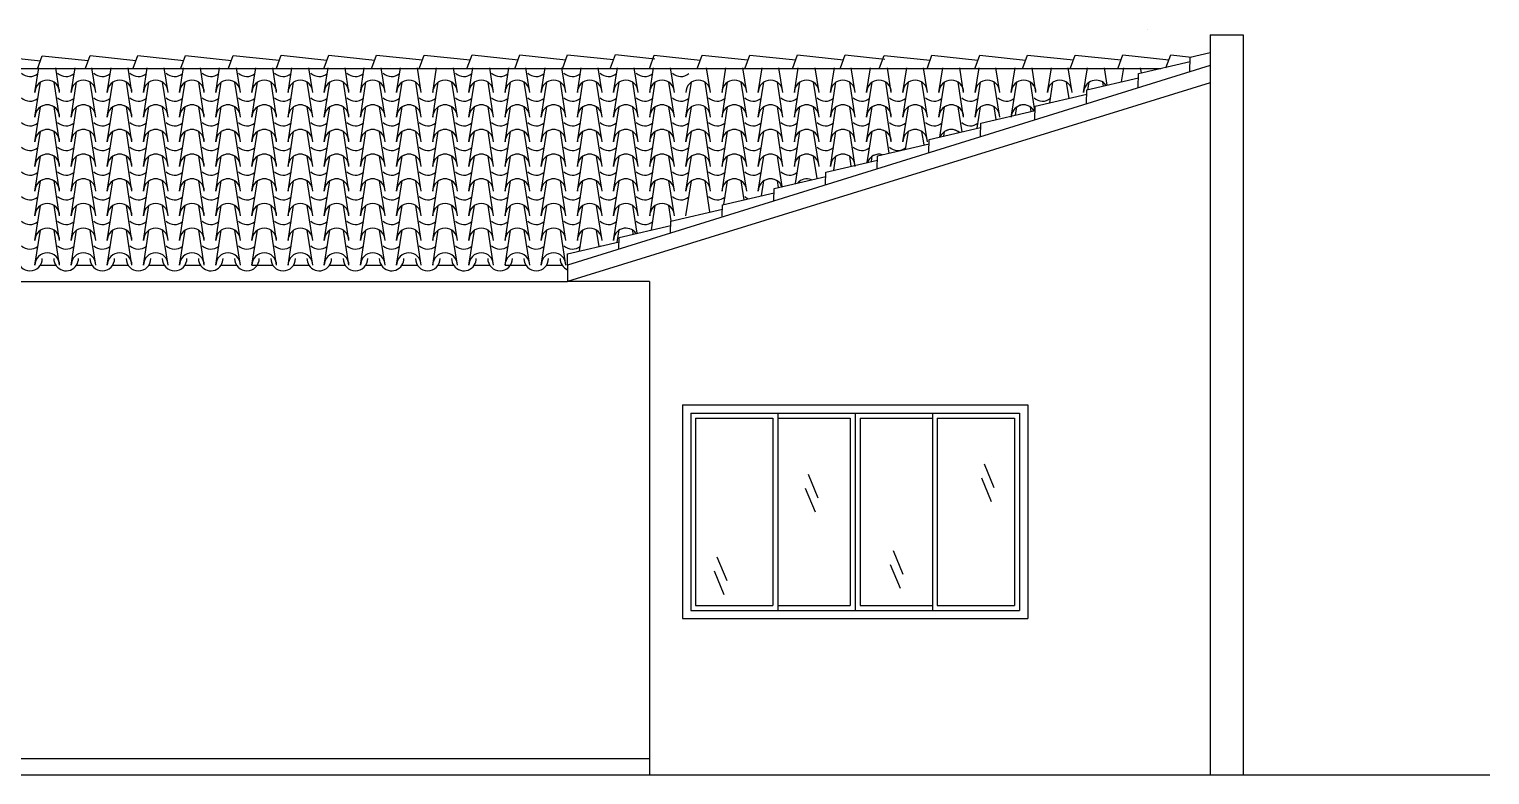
# Model space of a CAD drawing. Header units: millimetres. Extents: x 237 to 339, y 16 to 52.
# Drawn here: x 329.8 to 338.68, y 42.47 to 47.01 of the extents above; entities that cross this region are included whole.
import ezdxf

# ---------------------------------------------------------------- set-up
doc = ezdxf.new("R2010")
doc.units = ezdxf.units.MM
doc.header["$LTSCALE"] = 0.6
doc.header["$MEASUREMENT"] = 0
for name, color, linetype in [('0.3', 3, 'Continuous'), ('0.4', 4, 'Continuous'), ('02', 2, 'Continuous'), ('AR-ALV-BXA', 1, 'Continuous'), ('COBERTURA', 32, 'Continuous')]:
    doc.layers.add(name, color=color, linetype=linetype)

msp = doc.modelspace()

# ---------------------------------------------------------------- linework, layer by layer
at = {"layer": '0.3', "lineweight": -3}
for p, q in [((336.9775, 46.6788), (333.0678, 45.4703)), ((333.0678, 45.5703), (333.0678, 45.4703)), ((333.5678, 45.4703), (333.0678, 45.4703)), ((333.5678, 45.4703), (333.5678, 42.4706))]:
    msp.add_line(p, q, dxfattribs=at)
at = {"layer": '0.4', "lineweight": -3}
for p, q in [((336.9775, 46.9706), (336.9775, 42.4706)), ((336.9775, 46.9706), (337.1775, 46.9706)), ((337.1775, 46.9706), (337.1775, 42.4706)), ((315.7273, 42.4706), (338.6775, 42.4706))]:
    msp.add_line(p, q, dxfattribs=at)
at = {"layer": '02', "lineweight": -3}
for p, q in [((333.8178, 44.6706), (335.8178, 44.6706)), ((333.8178, 44.6706), (333.8178, 43.4706)), ((334.3478, 44.6706), (334.3478, 43.4706)), ((334.8178, 44.6706), (334.8178, 43.4706)), ((335.2878, 44.6706), (335.2878, 43.4706)), ((335.8178, 44.6706), (335.8178, 43.4706)), ((333.8178, 43.4706), (335.8178, 43.4706))]:
    msp.add_line(p, q, dxfattribs=at)
at = {"layer": 'AR-ALV-BXA', "lineweight": -3}
for p, q in [((329.1704, 46.767), (336.6778, 46.767)), ((329.8628, 45.5703), (329.9569, 45.5703)), ((330.0827, 45.5703), (330.1768, 45.5703)), ((330.3026, 45.5703), (330.3967, 45.5703)), ((330.5225, 45.5703), (330.6166, 45.5703)), ((330.7424, 45.5703), (330.8365, 45.5703)), ((330.9623, 45.5703), (331.0564, 45.5703)), ((331.1496, 45.5703), (331.2764, 45.5703)), ((331.4022, 45.5703), (331.4963, 45.5703)), ((331.6221, 45.5703), (331.7162, 45.5703)), ((331.842, 45.5703), (331.9361, 45.5703)), ((332.0619, 45.5703), (332.156, 45.5703)), ((332.2818, 45.5703), (332.3759, 45.5703)), ((332.5017, 45.5703), (332.5958, 45.5703)), ((332.689, 45.5703), (332.8157, 45.5703)), ((332.9415, 45.5703), (333.0356, 45.5703)), ((329.1704, 45.4703), (333.0678, 45.4703)), ((333.7678, 44.7206), (335.8678, 44.7206)), ((333.7678, 44.7206), (333.7678, 43.4206)), ((335.8678, 44.7206), (335.8678, 43.4206)), ((333.8478, 44.6406), (334.3178, 44.6406)), ((333.8478, 44.6406), (333.8478, 43.5006)), ((334.3178, 44.6406), (334.3178, 43.5006)), ((334.3478, 44.6406), (334.7878, 44.6406)), ((334.7878, 44.6406), (334.7878, 43.5006)), ((334.8478, 44.6406), (334.8478, 43.5006)), ((334.8478, 44.6406), (335.2878, 44.6406)), ((335.3178, 44.6406), (335.3178, 43.5006)), ((335.3178, 44.6406), (335.7878, 44.6406)), ((335.7878, 44.6406), (335.7878, 43.5006)), ((335.6029, 44.3624), (335.6623, 44.2184)), ((334.532, 44.2995), (334.5914, 44.1555)), ((335.586, 44.2777), (335.6453, 44.1337)), ((334.515, 44.2148), (334.5744, 44.0708)), ((333.9776, 43.7962), (334.037, 43.6522)), ((335.0485, 43.834), (335.1079, 43.69)), ((333.9606, 43.7115), (334.02, 43.5675)), ((335.0316, 43.7493), (335.091, 43.6053)), ((333.8478, 43.5006), (334.3178, 43.5006)), ((334.3478, 43.5006), (334.7878, 43.5006)), ((334.8478, 43.5006), (335.2878, 43.5006)), ((335.3178, 43.5006), (335.7878, 43.5006)), ((333.7678, 43.4206), (335.8678, 43.4206)), ((321.9826, 42.5706), (333.5678, 42.5706))]:
    msp.add_line(p, q, dxfattribs=at)
at = {"layer": 'COBERTURA', "lineweight": -3}
for p, q in [((336.5958, 47.0055), (336.5958, 47.0055)), ((329.5841, 46.8436), (329.8635, 46.8139)), ((329.8457, 46.7654), (329.8746, 46.8442)), ((329.8746, 46.8442), (330.1539, 46.8145)), ((330.1372, 46.7687), (330.165, 46.8447)), ((330.165, 46.8447), (330.4443, 46.815)), ((330.4274, 46.7687), (330.4554, 46.8453)), ((330.4554, 46.8453), (330.7348, 46.8156)), ((330.7172, 46.7676), (330.7459, 46.8458)), ((330.7459, 46.8458), (331.0252, 46.8161)), ((331.0074, 46.7676), (331.0363, 46.8464)), ((331.0363, 46.8464), (331.3156, 46.8167)), ((331.2981, 46.7687), (331.3267, 46.8469)), ((331.3267, 46.8469), (331.6061, 46.8172)), ((331.5893, 46.7714), (331.6172, 46.8475)), ((331.6172, 46.8475), (331.8965, 46.8178)), ((331.8795, 46.7714), (331.9076, 46.848)), ((331.9076, 46.848), (332.1869, 46.8183)), ((332.1694, 46.7703), (332.198, 46.8486)), ((332.198, 46.8486), (332.4774, 46.8189)), ((332.4596, 46.7703), (332.4885, 46.8491)), ((332.4885, 46.8491), (332.7678, 46.8194)), ((332.7502, 46.7714), (332.7789, 46.8497)), ((332.7789, 46.8497), (333.0582, 46.82)), ((333.0405, 46.7714), (333.0693, 46.8502)), ((333.0693, 46.8502), (333.3487, 46.8205)), ((333.3307, 46.7714), (333.3598, 46.8508)), ((333.3598, 46.8508), (333.6, 46.8252)), ((333.5685, 46.7714), (333.5964, 46.8475)), ((333.5964, 46.8475), (333.8757, 46.8178)), ((333.8587, 46.7714), (333.8868, 46.848)), ((333.8868, 46.848), (334.1661, 46.8183)), ((334.1486, 46.7703), (334.1772, 46.8486)), ((334.1772, 46.8486), (334.4566, 46.8189)), ((334.4388, 46.7703), (334.4677, 46.8491)), ((334.4677, 46.8491), (334.747, 46.8194)), ((334.729, 46.7703), (334.7581, 46.8497)), ((334.7581, 46.8497), (334.9983, 46.8241)), ((334.9669, 46.7703), (334.9947, 46.8464)), ((334.9947, 46.8464), (335.274, 46.8167)), ((335.2571, 46.7703), (335.2851, 46.8469)), ((335.2851, 46.8469), (335.5645, 46.8172)), ((335.5473, 46.7703), (335.5756, 46.8475)), ((335.5756, 46.8475), (335.8549, 46.8178)), ((335.8375, 46.7703), (335.866, 46.848)), ((335.866, 46.848), (336.1453, 46.8183)), ((336.1278, 46.7703), (336.1564, 46.8486)), ((336.1564, 46.8486), (336.4358, 46.8189)), ((336.418, 46.7703), (336.4469, 46.8491)), ((336.4469, 46.8491), (336.7262, 46.8194)), ((336.7082, 46.7703), (336.7373, 46.8497)), ((336.7373, 46.8497), (336.8632, 46.8363)), ((336.854, 46.748), (336.8554, 46.8345)), ((336.8554, 46.8345), (336.9775, 46.8629)), ((329.8302, 46.6203), (329.8538, 46.7703)), ((329.9802, 46.6203), (329.9566, 46.7703)), ((330.0501, 46.6203), (330.0737, 46.7703)), ((330.2001, 46.6203), (330.1765, 46.7703)), ((330.27, 46.6203), (330.2936, 46.7703)), ((330.42, 46.6203), (330.3964, 46.7703)), ((330.4899, 46.6203), (330.5135, 46.7703)), ((330.6399, 46.6203), (330.6163, 46.7703)), ((330.7098, 46.6203), (330.7334, 46.7703)), ((330.8598, 46.6203), (330.8362, 46.7703)), ((330.9297, 46.6203), (330.9533, 46.7703)), ((331.0797, 46.6203), (331.0561, 46.7703)), ((331.1496, 46.6203), (331.1732, 46.7703)), ((331.1496, 46.6203), (331.1732, 46.7703)), ((331.2996, 46.6203), (331.276, 46.7703)), ((331.3695, 46.6203), (331.3932, 46.7703)), ((331.5195, 46.6203), (331.4959, 46.7703)), ((331.5895, 46.6203), (331.6131, 46.7703)), ((331.7395, 46.6203), (331.7158, 46.7703)), ((331.8094, 46.6203), (331.833, 46.7703)), ((331.9594, 46.6203), (331.9358, 46.7703)), ((331.9948, 46.783), (331.9948, 46.783)), ((332.0293, 46.6203), (332.0529, 46.7703)), ((332.1793, 46.6203), (332.1557, 46.7703)), ((332.2492, 46.6203), (332.2728, 46.7703)), ((332.3992, 46.6203), (332.3756, 46.7703)), ((332.4263, 46.7813), (332.4263, 46.7813)), ((332.4691, 46.6203), (332.4927, 46.7703)), ((332.6191, 46.6203), (332.5955, 46.7703)), ((332.689, 46.6203), (332.7126, 46.7703)), ((332.689, 46.6203), (332.7126, 46.7703)), ((332.7167, 46.7808), (332.7167, 46.7808)), ((332.8122, 46.7852), (332.8122, 46.7852)), ((332.839, 46.6203), (332.8154, 46.7703)), ((332.9089, 46.6203), (332.9325, 46.7703)), ((333.0589, 46.6203), (333.0353, 46.7703)), ((336.9775, 46.785), (333.0678, 45.5703)), ((333.1288, 46.6203), (333.1524, 46.7703)), ((333.2437, 46.7835), (333.2437, 46.7835)), ((333.2788, 46.6203), (333.2552, 46.7703)), ((333.3487, 46.6203), (333.3724, 46.7703)), ((333.4987, 46.6203), (333.4751, 46.7703)), ((333.5342, 46.783), (333.5342, 46.783)), ((333.5687, 46.6203), (333.5923, 46.7703)), ((333.7187, 46.6203), (333.6951, 46.7703)), ((333.9386, 46.6203), (333.915, 46.7703)), ((334.0085, 46.6203), (334.0321, 46.7703)), ((334.1585, 46.6203), (334.1349, 46.7703)), ((334.2284, 46.6203), (334.252, 46.7703)), ((334.3784, 46.6203), (334.3548, 46.7703)), ((334.4483, 46.6203), (334.4719, 46.7703)), ((334.4483, 46.6203), (334.4719, 46.7703)), ((334.5983, 46.6203), (334.5747, 46.7703)), ((334.6682, 46.6203), (334.6918, 46.7703)), ((334.8182, 46.6203), (334.7946, 46.7703)), ((334.8881, 46.6203), (334.9117, 46.7703)), ((335.0381, 46.6203), (335.0145, 46.7703)), ((335.108, 46.6203), (335.1316, 46.7703)), ((335.258, 46.6203), (335.2344, 46.7703)), ((335.3279, 46.6203), (335.3516, 46.7703)), ((335.4779, 46.6203), (335.4543, 46.7703)), ((335.5479, 46.6203), (335.5715, 46.7703)), ((335.5479, 46.6203), (335.5715, 46.7703)), ((335.6979, 46.6203), (335.6743, 46.7703)), ((335.7678, 46.6203), (335.7914, 46.7703)), ((335.9178, 46.6203), (335.8942, 46.7703)), ((335.9877, 46.6203), (336.0113, 46.7703)), ((336.1377, 46.6203), (336.1141, 46.7703)), ((336.2076, 46.6203), (336.2312, 46.7703)), ((336.3506, 46.6648), (336.334, 46.7703)), ((336.4377, 46.6851), (336.4511, 46.7703)), ((336.5399, 46.6504), (336.5413, 46.7353)), ((336.5413, 46.7353), (336.855, 46.8083)), ((336.5588, 46.7394), (336.5539, 46.7703)), ((329.8302, 46.4703), (329.8636, 46.6828)), ((329.9802, 46.4703), (329.9467, 46.6828)), ((330.0501, 46.4703), (330.0835, 46.6828)), ((330.2001, 46.4703), (330.1666, 46.6828)), ((330.27, 46.4703), (330.3034, 46.6828)), ((330.42, 46.4703), (330.3866, 46.6828)), ((330.4899, 46.4703), (330.5233, 46.6828)), ((330.6399, 46.4703), (330.6065, 46.6828)), ((330.7098, 46.4703), (330.7432, 46.6828)), ((330.8598, 46.4703), (330.8264, 46.6828)), ((330.9297, 46.4703), (330.9632, 46.6828)), ((331.0797, 46.4703), (331.0463, 46.6828)), ((331.1496, 46.4703), (331.1831, 46.6828)), ((331.1496, 46.4703), (331.1831, 46.6828)), ((331.2996, 46.4703), (331.2662, 46.6828)), ((331.3695, 46.4703), (331.403, 46.6828)), ((331.5195, 46.4703), (331.4861, 46.6828)), ((331.5895, 46.4703), (331.6229, 46.6828)), ((331.7395, 46.4703), (331.706, 46.6828)), ((331.8094, 46.4703), (331.8428, 46.6828)), ((331.9594, 46.4703), (331.9259, 46.6828)), ((332.0293, 46.4703), (332.0627, 46.6828)), ((332.1793, 46.4703), (332.1458, 46.6828)), ((332.2492, 46.4703), (332.2826, 46.6828)), ((332.3992, 46.4703), (332.3658, 46.6828)), ((332.4691, 46.4703), (332.5025, 46.6828)), ((332.6191, 46.4703), (332.5857, 46.6828)), ((332.689, 46.4703), (332.7224, 46.6828)), ((332.689, 46.4703), (332.7224, 46.6828)), ((332.839, 46.4703), (332.8056, 46.6828)), ((332.9089, 46.4703), (332.9424, 46.6828)), ((333.0589, 46.4703), (333.0255, 46.6828)), ((333.1288, 46.4703), (333.1623, 46.6828)), ((333.2788, 46.4703), (333.2454, 46.6828)), ((333.3487, 46.4703), (333.3822, 46.6828)), ((333.4987, 46.4703), (333.4653, 46.6828)), ((333.5687, 46.4703), (333.6021, 46.6828)), ((333.7187, 46.4703), (333.6852, 46.6828)), ((333.7886, 46.4703), (333.822, 46.6828)), ((333.9386, 46.4703), (333.9051, 46.6828)), ((334.0085, 46.4703), (334.0419, 46.6828)), ((334.1585, 46.4703), (334.125, 46.6828)), ((334.2284, 46.4703), (334.2618, 46.6828)), ((334.3784, 46.4703), (334.345, 46.6828)), ((334.4483, 46.4703), (334.4817, 46.6828)), ((334.4483, 46.4703), (334.4817, 46.6828)), ((334.5983, 46.4703), (334.5649, 46.6828)), ((334.6682, 46.4703), (334.7016, 46.6828)), ((334.8182, 46.4703), (334.7848, 46.6828)), ((334.8881, 46.4703), (334.9216, 46.6828)), ((335.0381, 46.4703), (335.0047, 46.6828)), ((335.108, 46.4703), (335.1415, 46.6828)), ((335.258, 46.4703), (335.2246, 46.6828)), ((335.3279, 46.4703), (335.3614, 46.6828)), ((335.4779, 46.4703), (335.4445, 46.6828)), ((335.5479, 46.4703), (335.5813, 46.6828)), ((335.5479, 46.4703), (335.5813, 46.6828)), ((335.6979, 46.4703), (335.6644, 46.6828)), ((335.7678, 46.4703), (335.8012, 46.6828)), ((335.9115, 46.5104), (335.8843, 46.6828)), ((336.0014, 46.5575), (336.0211, 46.6828)), ((336.1196, 46.585), (336.1042, 46.6828)), ((336.2258, 46.5515), (336.2272, 46.6361)), ((336.2272, 46.6361), (336.5409, 46.7091)), ((336.2339, 46.6377), (336.241, 46.6828)), ((336.3278, 46.6595), (336.3242, 46.6828)), ((335.9131, 46.5369), (336.2268, 46.6099)), ((329.8302, 46.3203), (329.8636, 46.5328)), ((329.9802, 46.3203), (329.9467, 46.5328)), ((330.0501, 46.3203), (330.0835, 46.5328)), ((330.2001, 46.3203), (330.1666, 46.5328)), ((330.27, 46.3203), (330.3034, 46.5328)), ((330.42, 46.3203), (330.3866, 46.5328)), ((330.4899, 46.3203), (330.5233, 46.5328)), ((330.6399, 46.3203), (330.6065, 46.5328)), ((330.7098, 46.3203), (330.7432, 46.5328)), ((330.8598, 46.3203), (330.8264, 46.5328)), ((330.9297, 46.3203), (330.9632, 46.5328)), ((331.0797, 46.3203), (331.0463, 46.5328)), ((331.1496, 46.3203), (331.1831, 46.5328)), ((331.1496, 46.3203), (331.1831, 46.5328)), ((331.2996, 46.3203), (331.2662, 46.5328)), ((331.3695, 46.3203), (331.403, 46.5328)), ((331.5195, 46.3203), (331.4861, 46.5328)), ((331.5895, 46.3203), (331.6229, 46.5328)), ((331.7395, 46.3203), (331.706, 46.5328)), ((331.8094, 46.3203), (331.8428, 46.5328)), ((331.9594, 46.3203), (331.9259, 46.5328)), ((332.0293, 46.3203), (332.0627, 46.5328)), ((332.1793, 46.3203), (332.1458, 46.5328)), ((332.2492, 46.3203), (332.2826, 46.5328)), ((332.3992, 46.3203), (332.3658, 46.5328)), ((332.4691, 46.3203), (332.5025, 46.5328)), ((332.6191, 46.3203), (332.5857, 46.5328)), ((332.689, 46.3203), (332.7224, 46.5328)), ((332.689, 46.3203), (332.7224, 46.5328)), ((332.839, 46.3203), (332.8056, 46.5328)), ((332.9089, 46.3203), (332.9424, 46.5328)), ((333.0589, 46.3203), (333.0255, 46.5328)), ((333.1288, 46.3203), (333.1623, 46.5328)), ((333.2788, 46.3203), (333.2454, 46.5328)), ((333.3487, 46.3203), (333.3822, 46.5328)), ((333.4987, 46.3203), (333.4653, 46.5328)), ((333.5687, 46.3203), (333.6021, 46.5328)), ((333.7187, 46.3203), (333.6852, 46.5328)), ((333.7886, 46.3203), (333.822, 46.5328)), ((333.9386, 46.3203), (333.9051, 46.5328)), ((334.0085, 46.3203), (334.0419, 46.5328)), ((334.1585, 46.3203), (334.125, 46.5328)), ((334.2284, 46.3203), (334.2618, 46.5328)), ((334.3784, 46.3203), (334.345, 46.5328)), ((334.4483, 46.3203), (334.4817, 46.5328)), ((334.4483, 46.3203), (334.4817, 46.5328)), ((334.5983, 46.3203), (334.5649, 46.5328)), ((334.6682, 46.3203), (334.7016, 46.5328)), ((334.8182, 46.3203), (334.7848, 46.5328)), ((334.8881, 46.3203), (334.9216, 46.5328)), ((335.0381, 46.3203), (335.0047, 46.5328)), ((335.108, 46.3203), (335.1415, 46.5328)), ((335.258, 46.3203), (335.2246, 46.5328)), ((335.3326, 46.3496), (335.3614, 46.5328)), ((335.4684, 46.3812), (335.4445, 46.5328)), ((335.5608, 46.4027), (335.5813, 46.5328)), ((335.5608, 46.4027), (335.5813, 46.5328)), ((335.5818, 46.4337), (335.9127, 46.5107)), ((335.6765, 46.4558), (335.6644, 46.5328)), ((335.7934, 46.4829), (335.8012, 46.5328)), ((335.8887, 46.5051), (335.8843, 46.5328)), ((335.9117, 46.4552), (335.9131, 46.5369)), ((335.9119, 46.4671), (335.9119, 46.4671)), ((329.8302, 46.1703), (329.8636, 46.3828)), ((329.9802, 46.1703), (329.9467, 46.3828)), ((330.0501, 46.1703), (330.0835, 46.3828)), ((330.2001, 46.1703), (330.1666, 46.3828)), ((330.27, 46.1703), (330.3034, 46.3828)), ((330.42, 46.1703), (330.3866, 46.3828)), ((330.4899, 46.1703), (330.5233, 46.3828)), ((330.6399, 46.1703), (330.6065, 46.3828)), ((330.7098, 46.1703), (330.7432, 46.3828)), ((330.8598, 46.1703), (330.8264, 46.3828)), ((330.9297, 46.1703), (330.9632, 46.3828)), ((331.0797, 46.1703), (331.0463, 46.3828)), ((331.1496, 46.1703), (331.1831, 46.3828)), ((331.1496, 46.1703), (331.1831, 46.3828)), ((331.2996, 46.1703), (331.2662, 46.3828)), ((331.3695, 46.1703), (331.403, 46.3828)), ((331.5195, 46.1703), (331.4861, 46.3828)), ((331.5895, 46.1703), (331.6229, 46.3828)), ((331.7395, 46.1703), (331.706, 46.3828)), ((331.8094, 46.1703), (331.8428, 46.3828)), ((331.9594, 46.1703), (331.9259, 46.3828)), ((332.0293, 46.1703), (332.0627, 46.3828)), ((332.1793, 46.1703), (332.1458, 46.3828)), ((332.2492, 46.1703), (332.2826, 46.3828)), ((332.3992, 46.1703), (332.3658, 46.3828)), ((332.4691, 46.1703), (332.5025, 46.3828)), ((332.6191, 46.1703), (332.5857, 46.3828)), ((332.689, 46.1703), (332.7224, 46.3828)), ((332.689, 46.1703), (332.7224, 46.3828)), ((332.839, 46.1703), (332.8056, 46.3828)), ((332.9089, 46.1703), (332.9424, 46.3828)), ((333.0589, 46.1703), (333.0255, 46.3828)), ((333.1288, 46.1703), (333.1623, 46.3828)), ((333.2788, 46.1703), (333.2454, 46.3828)), ((333.3487, 46.1703), (333.3822, 46.3828)), ((333.4987, 46.1703), (333.4653, 46.3828)), ((333.5687, 46.1703), (333.6021, 46.3828)), ((333.7187, 46.1703), (333.6852, 46.3828)), ((333.7886, 46.1703), (333.822, 46.3828)), ((333.9386, 46.1703), (333.9051, 46.3828)), ((334.0085, 46.1703), (334.0419, 46.3828)), ((334.1585, 46.1703), (334.125, 46.3828)), ((334.2284, 46.1703), (334.2618, 46.3828)), ((334.3784, 46.1703), (334.345, 46.3828)), ((334.4483, 46.1703), (334.4817, 46.3828)), ((334.4483, 46.1703), (334.4817, 46.3828)), ((334.5983, 46.1703), (334.5649, 46.3828)), ((334.6682, 46.1703), (334.7016, 46.3828)), ((334.8182, 46.1703), (334.7848, 46.3828)), ((334.892, 46.1949), (334.9216, 46.3828)), ((335.0253, 46.252), (335.0047, 46.3828)), ((335.1245, 46.2751), (335.1415, 46.3828)), ((335.2374, 46.3014), (335.2246, 46.3828)), ((335.2677, 46.3345), (335.5813, 46.4075)), ((335.3571, 46.3553), (335.3614, 46.3828)), ((335.4456, 46.3759), (335.4445, 46.3828)), ((335.5804, 46.3523), (335.5818, 46.4337)), ((334.9536, 46.2353), (335.2672, 46.3083)), ((335.2664, 46.2565), (335.2677, 46.3345)), ((329.8302, 46.0203), (329.8636, 46.2328)), ((329.9802, 46.0203), (329.9467, 46.2328)), ((330.0501, 46.0203), (330.0835, 46.2328)), ((330.2001, 46.0203), (330.1666, 46.2328)), ((330.27, 46.0203), (330.3034, 46.2328)), ((330.42, 46.0203), (330.3866, 46.2328)), ((330.4899, 46.0203), (330.5233, 46.2328)), ((330.6399, 46.0203), (330.6065, 46.2328)), ((330.7098, 46.0203), (330.7432, 46.2328)), ((330.8598, 46.0203), (330.8264, 46.2328)), ((330.9297, 46.0203), (330.9632, 46.2328)), ((331.0797, 46.0203), (331.0463, 46.2328)), ((331.1496, 46.0203), (331.1831, 46.2328)), ((331.1496, 46.0203), (331.1831, 46.2328)), ((331.2996, 46.0203), (331.2662, 46.2328)), ((331.3695, 46.0203), (331.403, 46.2328)), ((331.5195, 46.0203), (331.4861, 46.2328)), ((331.5895, 46.0203), (331.6229, 46.2328)), ((331.7395, 46.0203), (331.706, 46.2328)), ((331.8094, 46.0203), (331.8428, 46.2328)), ((331.9594, 46.0203), (331.9259, 46.2328)), ((332.0293, 46.0203), (332.0627, 46.2328)), ((332.1793, 46.0203), (332.1458, 46.2328)), ((332.2492, 46.0203), (332.2826, 46.2328)), ((332.3992, 46.0203), (332.3658, 46.2328)), ((332.4691, 46.0203), (332.5025, 46.2328)), ((332.6191, 46.0203), (332.5857, 46.2328)), ((332.689, 46.0203), (332.7224, 46.2328)), ((332.689, 46.0203), (332.7224, 46.2328)), ((332.839, 46.0203), (332.8056, 46.2328)), ((332.9089, 46.0203), (332.9424, 46.2328)), ((333.0589, 46.0203), (333.0255, 46.2328)), ((333.1288, 46.0203), (333.1623, 46.2328)), ((333.2788, 46.0203), (333.2454, 46.2328)), ((333.3487, 46.0203), (333.3822, 46.2328)), ((333.4987, 46.0203), (333.4653, 46.2328)), ((333.5687, 46.0203), (333.6021, 46.2328)), ((333.7187, 46.0203), (333.6852, 46.2328)), ((333.7886, 46.0203), (333.822, 46.2328)), ((333.9386, 46.0203), (333.9051, 46.2328)), ((334.0085, 46.0203), (334.0419, 46.2328)), ((334.1585, 46.0203), (334.125, 46.2328)), ((334.2284, 46.0203), (334.2618, 46.2328)), ((334.374, 46.0483), (334.345, 46.2328)), ((334.4557, 46.0673), (334.4817, 46.2328)), ((334.4557, 46.0673), (334.4817, 46.2328)), ((334.5861, 46.0976), (334.5649, 46.2328)), ((334.6395, 46.1361), (334.9531, 46.2091)), ((334.6882, 46.1475), (334.7016, 46.2328)), ((334.7943, 46.1722), (334.7848, 46.2328)), ((334.9165, 46.2006), (334.9216, 46.2328)), ((334.9523, 46.1587), (334.9536, 46.2353)), ((335.2665, 46.2647), (335.2665, 46.2647)), ((334.3254, 46.037), (334.639, 46.1099)), ((334.6382, 46.0596), (334.6395, 46.1361)), ((329.8302, 45.8703), (329.8636, 46.0828)), ((329.9802, 45.8703), (329.9467, 46.0828)), ((330.0501, 45.8703), (330.0835, 46.0828)), ((330.2001, 45.8703), (330.1666, 46.0828)), ((330.27, 45.8703), (330.3034, 46.0828)), ((330.42, 45.8703), (330.3866, 46.0828)), ((330.4899, 45.8703), (330.5233, 46.0828)), ((330.6399, 45.8703), (330.6065, 46.0828)), ((330.7098, 45.8703), (330.7432, 46.0828)), ((330.8598, 45.8703), (330.8264, 46.0828)), ((330.9297, 45.8703), (330.9632, 46.0828)), ((331.0797, 45.8703), (331.0463, 46.0828)), ((331.1496, 45.8703), (331.1831, 46.0828)), ((331.1496, 45.8703), (331.1831, 46.0828)), ((331.2996, 45.8703), (331.2662, 46.0828)), ((331.3695, 45.8703), (331.403, 46.0828)), ((331.5195, 45.8703), (331.4861, 46.0828)), ((331.5895, 45.8703), (331.6229, 46.0828)), ((331.7395, 45.8703), (331.706, 46.0828)), ((331.8094, 45.8703), (331.8428, 46.0828)), ((331.9594, 45.8703), (331.9259, 46.0828)), ((332.0293, 45.8703), (332.0627, 46.0828)), ((332.1793, 45.8703), (332.1458, 46.0828)), ((332.2492, 45.8703), (332.2826, 46.0828)), ((332.3992, 45.8703), (332.3658, 46.0828)), ((332.4691, 45.8703), (332.5025, 46.0828)), ((332.6191, 45.8703), (332.5857, 46.0828)), ((332.689, 45.8703), (332.7224, 46.0828)), ((332.689, 45.8703), (332.7224, 46.0828)), ((332.839, 45.8703), (332.8056, 46.0828)), ((332.9089, 45.8703), (332.9424, 46.0828)), ((333.0589, 45.8703), (333.0255, 46.0828)), ((333.1288, 45.8703), (333.1623, 46.0828)), ((333.2788, 45.8703), (333.2454, 46.0828)), ((333.3487, 45.8703), (333.3822, 46.0828)), ((333.4987, 45.8703), (333.4653, 46.0828)), ((333.5687, 45.8703), (333.6021, 46.0828)), ((333.7187, 45.8703), (333.6852, 46.0828)), ((333.7886, 45.8703), (333.822, 46.0828)), ((333.9349, 45.8939), (333.9051, 46.0828)), ((334.0113, 45.9378), (334.3249, 46.0107)), ((334.0194, 45.9397), (334.0419, 46.0828)), ((334.143, 45.9684), (334.125, 46.0828)), ((334.2477, 45.9928), (334.2618, 46.0828)), ((334.3241, 45.9606), (334.3254, 46.037)), ((334.3512, 46.043), (334.345, 46.0828)), ((334.4802, 46.073), (334.4817, 46.0828)), ((334.6383, 46.0663), (334.6383, 46.0663)), ((329.8302, 45.7203), (329.8636, 45.9328)), ((329.9802, 45.7203), (329.9467, 45.9328)), ((330.0501, 45.7203), (330.0835, 45.9328)), ((330.2001, 45.7203), (330.1666, 45.9328)), ((330.27, 45.7203), (330.3034, 45.9328)), ((330.42, 45.7203), (330.3866, 45.9328)), ((330.4899, 45.7203), (330.5233, 45.9328)), ((330.6399, 45.7203), (330.6065, 45.9328)), ((330.7098, 45.7203), (330.7432, 45.9328)), ((330.8598, 45.7203), (330.8264, 45.9328)), ((330.9297, 45.7203), (330.9632, 45.9328)), ((331.0797, 45.7203), (331.0463, 45.9328)), ((331.1496, 45.7203), (331.1831, 45.9328)), ((331.1496, 45.7203), (331.1831, 45.9328)), ((331.2996, 45.7203), (331.2662, 45.9328)), ((331.3695, 45.7203), (331.403, 45.9328)), ((331.5195, 45.7203), (331.4861, 45.9328)), ((331.5895, 45.7203), (331.6229, 45.9328)), ((331.7395, 45.7203), (331.706, 45.9328)), ((331.8094, 45.7203), (331.8428, 45.9328)), ((331.9594, 45.7203), (331.9259, 45.9328)), ((332.0293, 45.7203), (332.0627, 45.9328)), ((332.1793, 45.7203), (332.1458, 45.9328)), ((332.2492, 45.7203), (332.2826, 45.9328)), ((332.3992, 45.7203), (332.3658, 45.9328)), ((332.4691, 45.7203), (332.5025, 45.9328)), ((332.6191, 45.7203), (332.5857, 45.9328)), ((332.689, 45.7203), (332.7224, 45.9328)), ((332.689, 45.7203), (332.7224, 45.9328)), ((332.839, 45.7203), (332.8056, 45.9328)), ((332.9089, 45.7203), (332.9424, 45.9328)), ((333.0589, 45.7203), (333.0255, 45.9328)), ((333.1288, 45.7203), (333.1623, 45.9328)), ((333.2788, 45.7203), (333.2454, 45.9328)), ((333.3487, 45.7203), (333.3822, 45.9328)), ((333.4918, 45.7647), (333.4653, 45.9328)), ((333.5788, 45.7849), (333.6021, 45.9328)), ((333.6999, 45.8392), (333.6852, 45.9328)), ((334.0101, 45.8679), (334.0113, 45.9378)), ((333.696, 45.7687), (333.6972, 45.8386)), ((333.6972, 45.8386), (334.0108, 45.9115)), ((334.0101, 45.8679), (334.0101, 45.8679)), ((329.8302, 45.5703), (329.8636, 45.7828)), ((329.9802, 45.5703), (329.9467, 45.7828)), ((330.0501, 45.5703), (330.0835, 45.7828)), ((330.2001, 45.5703), (330.1666, 45.7828)), ((330.27, 45.5703), (330.3034, 45.7828)), ((330.42, 45.5703), (330.3866, 45.7828)), ((330.4899, 45.5703), (330.5233, 45.7828)), ((330.6399, 45.5703), (330.6065, 45.7828)), ((330.7098, 45.5703), (330.7432, 45.7828)), ((330.8598, 45.5703), (330.8264, 45.7828)), ((330.9297, 45.5703), (330.9632, 45.7828)), ((331.0797, 45.5703), (331.0463, 45.7828)), ((331.1496, 45.5703), (331.1831, 45.7828)), ((331.1496, 45.5703), (331.1831, 45.7828)), ((331.2996, 45.5703), (331.2662, 45.7828)), ((331.3695, 45.5703), (331.403, 45.7828)), ((331.5195, 45.5703), (331.4861, 45.7828)), ((331.5895, 45.5703), (331.6229, 45.7828)), ((331.7395, 45.5703), (331.706, 45.7828)), ((331.8094, 45.5703), (331.8428, 45.7828)), ((331.9594, 45.5703), (331.9259, 45.7828)), ((332.0293, 45.5703), (332.0627, 45.7828)), ((332.1793, 45.5703), (332.1458, 45.7828)), ((332.2492, 45.5703), (332.2826, 45.7828)), ((332.3992, 45.5703), (332.3658, 45.7828)), ((332.4691, 45.5703), (332.5025, 45.7828)), ((332.6191, 45.5703), (332.5857, 45.7828)), ((332.689, 45.5703), (332.7224, 45.7828)), ((332.689, 45.5703), (332.7224, 45.7828)), ((332.839, 45.5703), (332.8056, 45.7828)), ((332.9089, 45.5703), (332.9424, 45.7828)), ((333.0589, 45.5703), (333.0255, 45.7828)), ((333.1425, 45.6573), (333.1623, 45.7828)), ((333.2608, 45.6848), (333.2454, 45.7828)), ((333.3708, 45.7104), (333.3822, 45.7828)), ((333.3831, 45.7394), (333.6967, 45.8124)), ((333.469, 45.7594), (333.4653, 45.7828)), ((333.069, 45.6402), (333.3826, 45.7132)), ((333.3819, 45.6695), (333.3831, 45.7394)), ((333.3819, 45.6695), (333.3819, 45.6695)), ((333.0678, 45.5703), (333.069, 45.6402))]:
    msp.add_line(p, q, dxfattribs=at)
for centre, start, end in [((329.7999, 46.7928), 226.53687, 310.20813), ((330.0198, 46.7928), 226.53687, 310.20813), ((330.2397, 46.7928), 226.53687, 310.20813), ((330.4596, 46.7928), 226.53687, 310.20813), ((330.6795, 46.7928), 226.53687, 310.20813), ((330.8994, 46.7928), 226.53687, 310.20813), ((331.1193, 46.7928), 226.53687, 310.20813), ((331.3393, 46.7928), 226.53687, 310.20813), ((331.5592, 46.7928), 226.53687, 310.20813), ((331.7791, 46.7928), 226.53687, 310.20813), ((331.999, 46.7928), 226.53687, 310.20813), ((332.4388, 46.7928), 226.53687, 310.20813), ((332.6587, 46.7928), 226.53687, 310.20813), ((332.8786, 46.7928), 226.53687, 310.20813), ((333.0985, 46.7928), 226.53687, 310.20813), ((333.3185, 46.7928), 226.53687, 310.20813), ((333.5384, 46.7928), 226.53687, 310.20813), ((333.7583, 46.7928), 226.53687, 310.20813), ((329.9052, 46.6203), 0, 180), ((330.1251, 46.6203), 0, 180), ((330.345, 46.6203), 0, 180), ((330.5649, 46.6203), 0, 180), ((330.7848, 46.6203), 0, 180), ((331.0047, 46.6203), 0, 180), ((331.2246, 46.6203), 0, 180), ((331.4445, 46.6203), 0, 180), ((331.6645, 46.6203), 0, 180), ((331.8844, 46.6203), 0, 180), ((332.1043, 46.6203), 0, 180), ((332.3242, 46.6203), 0, 180), ((332.5441, 46.6203), 0, 180), ((332.764, 46.6203), 0, 180), ((332.9839, 46.6203), 0, 180), ((333.2038, 46.6203), 0, 180), ((333.4237, 46.6203), 0, 180), ((333.6437, 46.6203), 0, 180), ((333.8636, 46.6203), 0, 180), ((334.0835, 46.6203), 0, 180), ((334.3034, 46.6203), 0, 180), ((334.5233, 46.6203), 0, 180), ((334.7432, 46.6203), 0, 180), ((334.9631, 46.6203), 0, 180), ((335.183, 46.6203), 0, 180), ((335.4029, 46.6203), 0, 180), ((335.6229, 46.6203), 0, 180), ((335.8428, 46.6203), 0, 180), ((336.0627, 46.6203), 0, 180), ((336.2826, 46.6203), 34.93927, 180), ((329.7999, 46.6428), 226.53687, 310.20813), ((329.9052, 46.4703), 0, 180), ((329.9052, 46.4703), 56.34304, 123.65696), ((330.0198, 46.6428), 226.53687, 310.20813), ((330.1251, 46.4703), 0, 180), ((330.1251, 46.4703), 56.34304, 123.65696), ((330.2397, 46.6428), 226.53687, 310.20813), ((330.345, 46.4703), 0, 180), ((330.345, 46.4703), 56.34304, 123.65696), ((330.4596, 46.6428), 226.53687, 310.20813), ((330.5649, 46.4703), 0, 180), ((330.5649, 46.4703), 56.34304, 123.65696), ((330.6795, 46.6428), 226.53687, 310.20813), ((330.7848, 46.4703), 0, 180), ((330.7848, 46.4703), 56.34304, 123.65696), ((330.8994, 46.6428), 226.53687, 310.20813), ((331.0047, 46.4703), 0, 180), ((331.0047, 46.4703), 56.34304, 123.65696), ((331.1193, 46.6428), 226.53687, 310.20813), ((331.2246, 46.4703), 0, 180), ((331.2246, 46.4703), 56.34304, 123.65696), ((331.3393, 46.6428), 226.53687, 310.20813), ((331.4445, 46.4703), 0, 180), ((331.4445, 46.4703), 56.34304, 123.65696), ((331.5592, 46.6428), 226.53687, 310.20813), ((331.6645, 46.4703), 0, 180), ((331.6645, 46.4703), 56.34304, 123.65696), ((331.7791, 46.6428), 226.53687, 310.20813), ((331.8844, 46.4703), 0, 180), ((331.8844, 46.4703), 56.34304, 123.65696), ((331.999, 46.6428), 226.53687, 310.20813), ((332.1043, 46.4703), 0, 180), ((332.1043, 46.4703), 56.34304, 123.65696), ((332.2189, 46.6428), 226.53687, 310.20813), ((332.3242, 46.4703), 0, 180), ((332.3242, 46.4703), 56.34304, 123.65696), ((332.4388, 46.6428), 226.53687, 310.20813), ((332.5441, 46.4703), 0, 180), ((332.5441, 46.4703), 56.34304, 123.65696), ((332.6587, 46.6428), 226.53687, 310.20813), ((332.764, 46.4703), 0, 180), ((332.764, 46.4703), 56.34304, 123.65696), ((332.8786, 46.6428), 226.53687, 310.20813), ((332.9839, 46.4703), 0, 180), ((332.9839, 46.4703), 56.34304, 123.65696), ((333.0985, 46.6428), 226.53687, 310.20813), ((333.2038, 46.4703), 0, 180), ((333.2038, 46.4703), 56.34304, 123.65696), ((333.3185, 46.6428), 226.53687, 310.20813), ((333.4237, 46.4703), 0, 180), ((333.4237, 46.4703), 56.34304, 123.65696), ((333.5384, 46.6428), 226.53687, 310.20813), ((333.6437, 46.4703), 0, 180), ((333.6437, 46.4703), 56.34304, 123.65696), ((333.7583, 46.6428), 226.53687, 310.20813), ((333.8636, 46.4703), 0, 180), ((333.9782, 46.6428), 226.53687, 310.20813), ((334.0835, 46.4703), 0, 180), ((334.0835, 46.4703), 56.34304, 123.65696), ((334.1981, 46.6428), 226.53687, 310.20813), ((334.3034, 46.4703), 0, 180), ((334.3034, 46.4703), 56.34304, 123.65696), ((334.418, 46.6428), 226.53687, 310.20813), ((334.5233, 46.4703), 0, 180), ((334.5233, 46.4703), 56.34304, 123.65696), ((334.6379, 46.6428), 226.53687, 310.20813), ((334.7432, 46.4703), 0, 180), ((334.7432, 46.4703), 56.34304, 123.65696), ((334.8578, 46.6428), 226.53687, 310.20813), ((334.9631, 46.4703), 0, 180), ((334.9631, 46.4703), 56.34304, 123.65696), ((335.0777, 46.6428), 226.53687, 310.20813), ((335.183, 46.4703), 0, 180), ((335.183, 46.4703), 56.34304, 123.65696), ((335.2977, 46.6428), 226.53687, 310.20813), ((335.4029, 46.4703), 0, 180), ((335.4029, 46.4703), 56.34304, 123.65696), ((335.5176, 46.6428), 226.53687, 310.20813), ((335.6229, 46.4703), 0, 180), ((335.6229, 46.4703), 56.34304, 123.65696), ((335.7375, 46.6428), 226.53687, 310.20813), ((335.8428, 46.4703), 31.33025, 180), ((335.8428, 46.4703), 56.34304, 123.65696), ((335.9574, 46.6428), 226.53687, 310.20813), ((329.7999, 46.4928), 226.53687, 310.20813), ((329.9052, 46.3203), 0, 180), ((329.9052, 46.3203), 56.34304, 123.65696), ((330.0198, 46.4928), 226.53687, 310.20813), ((330.1251, 46.3203), 0, 180), ((330.1251, 46.3203), 56.34304, 123.65696), ((330.2397, 46.4928), 226.53687, 310.20813), ((330.345, 46.3203), 0, 180), ((330.345, 46.3203), 56.34304, 123.65696), ((330.4596, 46.4928), 226.53687, 310.20813), ((330.5649, 46.3203), 0, 180), ((330.5649, 46.3203), 56.34304, 123.65696), ((330.6795, 46.4928), 226.53687, 310.20813), ((330.7848, 46.3203), 0, 180), ((330.7848, 46.3203), 56.34304, 123.65696), ((330.8994, 46.4928), 226.53687, 310.20813), ((331.0047, 46.3203), 0, 180), ((331.0047, 46.3203), 56.34304, 123.65696), ((331.1193, 46.4928), 226.53687, 310.20813), ((331.2246, 46.3203), 0, 180), ((331.2246, 46.3203), 56.34304, 123.65696), ((331.3393, 46.4928), 226.53687, 310.20813), ((331.4445, 46.3203), 0, 180), ((331.4445, 46.3203), 56.34304, 123.65696), ((331.5592, 46.4928), 226.53687, 310.20813), ((331.6645, 46.3203), 0, 180), ((331.6645, 46.3203), 56.34304, 123.65696), ((331.7791, 46.4928), 226.53687, 310.20813), ((331.8844, 46.3203), 0, 180), ((331.8844, 46.3203), 56.34304, 123.65696), ((331.999, 46.4928), 226.53687, 310.20813), ((332.1043, 46.3203), 0, 180), ((332.1043, 46.3203), 56.34304, 123.65696), ((332.2189, 46.4928), 226.53687, 310.20813), ((332.3242, 46.3203), 0, 180), ((332.3242, 46.3203), 56.34304, 123.65696), ((332.4388, 46.4928), 226.53687, 310.20813), ((332.5441, 46.3203), 0, 180), ((332.5441, 46.3203), 56.34304, 123.65696), ((332.6587, 46.4928), 226.53687, 310.20813), ((332.764, 46.3203), 0, 180), ((332.764, 46.3203), 56.34304, 123.65696), ((332.8786, 46.4928), 226.53687, 310.20813), ((332.9839, 46.3203), 0, 180), ((332.9839, 46.3203), 56.34304, 123.65696), ((333.0985, 46.4928), 226.53687, 310.20813), ((333.2038, 46.3203), 0, 180), ((333.2038, 46.3203), 56.34304, 123.65696), ((333.3185, 46.4928), 226.53687, 310.20813), ((333.4237, 46.3203), 0, 180), ((333.4237, 46.3203), 56.34304, 123.65696), ((333.5384, 46.4928), 226.53687, 310.20813), ((333.6437, 46.3203), 0, 180), ((333.6437, 46.3203), 56.34304, 123.65696), ((333.7583, 46.4928), 226.53687, 310.20813), ((333.8636, 46.3203), 0, 180), ((333.8636, 46.3203), 56.34304, 123.65696), ((333.9782, 46.4928), 226.53687, 310.20813), ((334.0835, 46.3203), 0, 180), ((334.0835, 46.3203), 56.34304, 123.65696), ((334.1981, 46.4928), 226.53687, 310.20813), ((334.3034, 46.3203), 0, 180), ((334.3034, 46.3203), 56.34304, 123.65696), ((334.418, 46.4928), 226.53687, 310.20813), ((334.5233, 46.3203), 0, 180), ((334.5233, 46.3203), 56.34304, 123.65696), ((334.6379, 46.4928), 226.53687, 310.20813), ((334.7432, 46.3203), 0, 180), ((334.7432, 46.3203), 56.34304, 123.65696), ((334.8578, 46.4928), 226.53687, 310.20813), ((334.9631, 46.3203), 0, 180), ((334.9631, 46.3203), 56.34304, 123.65696), ((335.0777, 46.4928), 226.53687, 310.20813), ((335.183, 46.3203), 0, 180), ((335.183, 46.3203), 56.34304, 123.65696), ((335.2977, 46.4928), 226.53687, 310.20813), ((335.4029, 46.3203), 49.45933, 156.73378), ((335.4029, 46.3203), 56.34304, 123.65696), ((335.5176, 46.4928), 226.53687, 310.20813), ((329.7999, 46.3428), 226.53687, 310.20813), ((330.0198, 46.3428), 226.53687, 310.20813), ((330.2397, 46.3428), 226.53687, 310.20813), ((330.4596, 46.3428), 226.53687, 310.20813), ((330.6795, 46.3428), 226.53687, 310.20813), ((330.8994, 46.3428), 226.53687, 310.20813), ((331.1193, 46.3428), 226.53687, 310.20813), ((331.3393, 46.3428), 226.53687, 310.20813), ((331.5592, 46.3428), 226.53687, 310.20813), ((331.7791, 46.3428), 226.53687, 310.20813), ((331.999, 46.3428), 226.53687, 310.20813), ((332.2189, 46.3428), 226.53687, 310.20813), ((332.4388, 46.3428), 226.53687, 310.20813), ((332.6587, 46.3428), 226.53687, 310.20813), ((332.8786, 46.3428), 226.53687, 310.20813), ((333.0985, 46.3428), 226.53687, 310.20813), ((333.3185, 46.3428), 226.53687, 310.20813), ((333.5384, 46.3428), 226.53687, 310.20813), ((333.7583, 46.3428), 226.53687, 310.20813), ((333.9782, 46.3428), 226.53687, 310.20813), ((334.1981, 46.3428), 226.53687, 310.20813), ((334.418, 46.3428), 226.53687, 310.20813), ((334.6379, 46.3428), 226.53687, 310.20813), ((334.8578, 46.3428), 226.53687, 310.20813), ((335.0777, 46.3428), 226.53687, 310.20813), ((329.9052, 46.1703), 0, 180), ((329.9052, 46.1703), 56.34304, 123.65696), ((330.1251, 46.1703), 0, 180), ((330.1251, 46.1703), 56.34304, 123.65696), ((330.345, 46.1703), 0, 180), ((330.345, 46.1703), 56.34304, 123.65696), ((330.5649, 46.1703), 0, 180), ((330.5649, 46.1703), 56.34304, 123.65696), ((330.7848, 46.1703), 0, 180), ((330.7848, 46.1703), 56.34304, 123.65696), ((331.0047, 46.1703), 0, 180), ((331.0047, 46.1703), 56.34304, 123.65696), ((331.2246, 46.1703), 0, 180), ((331.2246, 46.1703), 56.34304, 123.65696), ((331.4445, 46.1703), 0, 180), ((331.4445, 46.1703), 56.34304, 123.65696), ((331.6645, 46.1703), 0, 180), ((331.6645, 46.1703), 56.34304, 123.65696), ((331.8844, 46.1703), 0, 180), ((331.8844, 46.1703), 56.34304, 123.65696), ((332.1043, 46.1703), 0, 180), ((332.1043, 46.1703), 56.34304, 123.65696), ((332.3242, 46.1703), 0, 180), ((332.3242, 46.1703), 56.34304, 123.65696), ((332.5441, 46.1703), 0, 180), ((332.5441, 46.1703), 56.34304, 123.65696), ((332.764, 46.1703), 0, 180), ((332.764, 46.1703), 56.34304, 123.65696), ((332.9839, 46.1703), 0, 180), ((332.9839, 46.1703), 56.34304, 123.65696), ((333.2038, 46.1703), 0, 180), ((333.2038, 46.1703), 56.34304, 123.65696), ((333.4237, 46.1703), 0, 180), ((333.4237, 46.1703), 56.34304, 123.65696), ((333.6437, 46.1703), 0, 180), ((333.6437, 46.1703), 56.34304, 123.65696), ((333.8636, 46.1703), 0, 180), ((333.8636, 46.1703), 56.34304, 123.65696), ((334.0835, 46.1703), 0, 180), ((334.0835, 46.1703), 56.34304, 123.65696), ((334.3034, 46.1703), 0, 180), ((334.3034, 46.1703), 56.34304, 123.65696), ((334.5233, 46.1703), 0, 180), ((334.5233, 46.1703), 56.34304, 123.65696), ((334.7432, 46.1703), 0, 180), ((334.7432, 46.1703), 56.34304, 123.65696), ((334.9631, 46.1703), 73.89375, 160.83876), ((334.9631, 46.1703), 73.89375, 123.65696), ((329.7999, 46.1928), 226.53687, 310.20813), ((330.0198, 46.1928), 226.53687, 310.20813), ((330.2397, 46.1928), 226.53687, 310.20813), ((330.4596, 46.1928), 226.53687, 310.20813), ((330.6795, 46.1928), 226.53687, 310.20813), ((330.8994, 46.1928), 226.53687, 310.20813), ((331.1193, 46.1928), 226.53687, 310.20813), ((331.3393, 46.1928), 226.53687, 310.20813), ((331.5592, 46.1928), 226.53687, 310.20813), ((331.7791, 46.1928), 226.53687, 310.20813), ((331.999, 46.1928), 226.53687, 310.20813), ((332.2189, 46.1928), 226.53687, 310.20813), ((332.4388, 46.1928), 226.53687, 310.20813), ((332.6587, 46.1928), 226.53687, 310.20813), ((332.8786, 46.1928), 226.53687, 310.20813), ((333.0985, 46.1928), 226.53687, 310.20813), ((333.3185, 46.1928), 226.53687, 310.20813), ((333.5384, 46.1928), 226.53687, 310.20813), ((333.7583, 46.1928), 226.53687, 310.20813), ((333.9782, 46.1928), 226.53687, 310.20813), ((334.1981, 46.1928), 226.53687, 310.20813), ((334.418, 46.1928), 226.53687, 310.20813), ((329.9052, 46.0203), 0, 180), ((329.9052, 46.0203), 56.34304, 123.65696), ((330.1251, 46.0203), 0, 180), ((330.1251, 46.0203), 56.34304, 123.65696), ((330.345, 46.0203), 0, 180), ((330.345, 46.0203), 56.34304, 123.65696), ((330.5649, 46.0203), 0, 180), ((330.5649, 46.0203), 56.34304, 123.65696), ((330.7848, 46.0203), 0, 180), ((330.7848, 46.0203), 56.34304, 123.65696), ((331.0047, 46.0203), 0, 180), ((331.0047, 46.0203), 56.34304, 123.65696), ((331.2246, 46.0203), 0, 180), ((331.2246, 46.0203), 56.34304, 123.65696), ((331.4445, 46.0203), 0, 180), ((331.4445, 46.0203), 56.34304, 123.65696), ((331.6645, 46.0203), 0, 180), ((331.6645, 46.0203), 56.34304, 123.65696), ((331.8844, 46.0203), 0, 180), ((331.8844, 46.0203), 56.34304, 123.65696), ((332.1043, 46.0203), 0, 180), ((332.1043, 46.0203), 56.34304, 123.65696), ((332.3242, 46.0203), 0, 180), ((332.3242, 46.0203), 56.34304, 123.65696), ((332.5441, 46.0203), 0, 180), ((332.5441, 46.0203), 56.34304, 123.65696), ((332.764, 46.0203), 0, 180), ((332.764, 46.0203), 56.34304, 123.65696), ((332.9839, 46.0203), 0, 180), ((332.9839, 46.0203), 56.34304, 123.65696), ((333.2038, 46.0203), 0, 180), ((333.2038, 46.0203), 56.34304, 123.65696), ((333.4237, 46.0203), 0, 180), ((333.4237, 46.0203), 56.34304, 123.65696), ((333.6437, 46.0203), 0, 180), ((333.6437, 46.0203), 56.34304, 123.65696), ((333.8636, 46.0203), 0, 180), ((333.8636, 46.0203), 56.34304, 123.65696), ((334.0835, 46.0203), 0, 180), ((334.0835, 46.0203), 56.34304, 123.65696), ((334.3034, 46.0203), 21.68453, 180), ((334.3034, 46.0203), 56.34304, 123.65696), ((334.5233, 46.0203), 67.55872, 138.63439), ((329.7999, 46.0428), 226.53687, 310.20813), ((329.9052, 45.8703), 0, 180), ((330.0198, 46.0428), 226.53687, 310.20813), ((330.1251, 45.8703), 0, 180), ((330.2397, 46.0428), 226.53687, 310.20813), ((330.345, 45.8703), 0, 180), ((330.4596, 46.0428), 226.53687, 310.20813), ((330.5649, 45.8703), 0, 180), ((330.6795, 46.0428), 226.53687, 310.20813), ((330.7848, 45.8703), 0, 180), ((330.8994, 46.0428), 226.53687, 310.20813), ((331.0047, 45.8703), 0, 180), ((331.1193, 46.0428), 226.53687, 310.20813), ((331.2246, 45.8703), 0, 180), ((331.3393, 46.0428), 226.53687, 310.20813), ((331.4445, 45.8703), 0, 180), ((331.5592, 46.0428), 226.53687, 310.20813), ((331.6645, 45.8703), 0, 180), ((331.7791, 46.0428), 226.53687, 310.20813), ((331.8844, 45.8703), 0, 180), ((331.999, 46.0428), 226.53687, 310.20813), ((332.1043, 45.8703), 0, 180), ((332.2189, 46.0428), 226.53687, 310.20813), ((332.3242, 45.8703), 0, 180), ((332.4388, 46.0428), 226.53687, 310.20813), ((332.5441, 45.8703), 0, 180), ((332.6587, 46.0428), 226.53687, 310.20813), ((332.764, 45.8703), 0, 180), ((332.8786, 46.0428), 226.53687, 310.20813), ((332.9839, 45.8703), 0, 180), ((333.0985, 46.0428), 226.53687, 310.20813), ((333.2038, 45.8703), 0, 180), ((333.3185, 46.0428), 226.53687, 310.20813), ((333.4237, 45.8703), 0, 180), ((333.5384, 46.0428), 226.53687, 310.20813), ((333.6437, 45.8703), 0, 180), ((333.7583, 46.0428), 226.53687, 310.20813), ((333.9782, 46.0428), 226.53687, 310.20813), ((334.1981, 46.0428), 226.53687, 246.17122), ((329.7999, 45.8928), 226.53687, 310.20813), ((330.0198, 45.8928), 226.53687, 310.20813), ((330.2397, 45.8928), 226.53687, 310.20813), ((330.4596, 45.8928), 226.53687, 310.20813), ((330.6795, 45.8928), 226.53687, 310.20813), ((330.8994, 45.8928), 226.53687, 310.20813), ((331.1193, 45.8928), 226.53687, 310.20813), ((331.3393, 45.8928), 226.53687, 310.20813), ((331.5592, 45.8928), 226.53687, 310.20813), ((331.7791, 45.8928), 226.53687, 310.20813), ((331.999, 45.8928), 226.53687, 310.20813), ((332.2189, 45.8928), 226.53687, 310.20813), ((332.4388, 45.8928), 226.53687, 310.20813), ((332.6587, 45.8928), 226.53687, 310.20813), ((332.8786, 45.8928), 226.53687, 310.20813), ((333.0985, 45.8928), 226.53687, 310.20813), ((333.3185, 45.8928), 226.53687, 310.20813), ((333.5384, 45.8928), 226.53687, 310.20813), ((329.9052, 45.7203), 0, 180), ((330.1251, 45.7203), 0, 180), ((330.345, 45.7203), 0, 180), ((330.5649, 45.7203), 0, 180), ((330.7848, 45.7203), 0, 180), ((331.0047, 45.7203), 0, 180), ((331.2246, 45.7203), 0, 180), ((331.4445, 45.7203), 0, 180), ((331.6645, 45.7203), 0, 180), ((331.8844, 45.7203), 0, 180), ((332.1043, 45.7203), 0, 180), ((332.3242, 45.7203), 0, 180), ((332.5441, 45.7203), 0, 180), ((332.764, 45.7203), 0, 180), ((332.9839, 45.7203), 0, 180), ((333.2038, 45.7203), 0, 180), ((333.4237, 45.7203), 34.82228, 180), ((329.7999, 45.7428), 226.53687, 310.20813), ((330.0198, 45.7428), 226.53687, 310.20813), ((330.2397, 45.7428), 226.53687, 310.20813), ((330.4596, 45.7428), 226.53687, 310.20813), ((330.6795, 45.7428), 226.53687, 310.20813), ((330.8994, 45.7428), 226.53687, 310.20813), ((331.1193, 45.7428), 226.53687, 310.20813), ((331.3393, 45.7428), 226.53687, 310.20813), ((331.5592, 45.7428), 226.53687, 310.20813), ((331.7791, 45.7428), 226.53687, 310.20813), ((331.999, 45.7428), 226.53687, 310.20813), ((332.2189, 45.7428), 226.53687, 310.20813), ((332.4388, 45.7428), 226.53687, 310.20813), ((332.6587, 45.7428), 226.53687, 310.20813), ((332.8786, 45.7428), 226.53687, 310.20813), ((333.0985, 45.7428), 226.53687, 310.20813), ((333.3185, 45.7428), 226.53687, 228.4475), ((329.7999, 45.6112), 180, 0), ((329.9052, 45.5703), 0, 180), ((330.0198, 45.6112), 180, 326.99752), ((330.1251, 45.5703), 0, 180), ((330.0198, 45.6112), 326.99752, 0), ((330.2397, 45.6112), 180, 0), ((330.345, 45.5703), 0, 180), ((330.4596, 45.6112), 180, 0), ((330.5649, 45.5703), 0, 180), ((330.6795, 45.6112), 180, 0), ((330.7848, 45.5703), 0, 180), ((330.8994, 45.6112), 180, 326.99752), ((331.0047, 45.5703), 0, 180), ((330.8994, 45.6112), 326.99752, 0), ((331.1193, 45.6112), 180, 0), ((331.2246, 45.5703), 0, 180), ((331.3393, 45.6112), 180, 0), ((331.4445, 45.5703), 0, 180), ((331.5592, 45.6112), 180, 213.00248), ((331.5592, 45.6112), 213.00248, 0), ((331.6645, 45.5703), 0, 180), ((331.7791, 45.6112), 180, 0), ((331.8844, 45.5703), 0, 180), ((331.999, 45.6112), 180, 326.99752), ((332.1043, 45.5703), 0, 180), ((331.999, 45.6112), 326.99752, 0), ((332.2189, 45.6112), 180, 0), ((332.3242, 45.5703), 0, 180), ((332.4388, 45.6112), 180, 326.99752), ((332.5441, 45.5703), 0, 180), ((332.4388, 45.6112), 326.99752, 0), ((332.6587, 45.6112), 180, 0), ((332.764, 45.5703), 0, 180), ((332.8786, 45.6112), 180, 0), ((332.9839, 45.5703), 0, 180), ((333.0985, 45.6112), 180, 213.00248), ((333.0985, 45.6112), 213.00248, 245.81187)]:
    msp.add_arc(centre, 0.075, start, end, dxfattribs=at)

doc.saveas('drawing.dxf')
